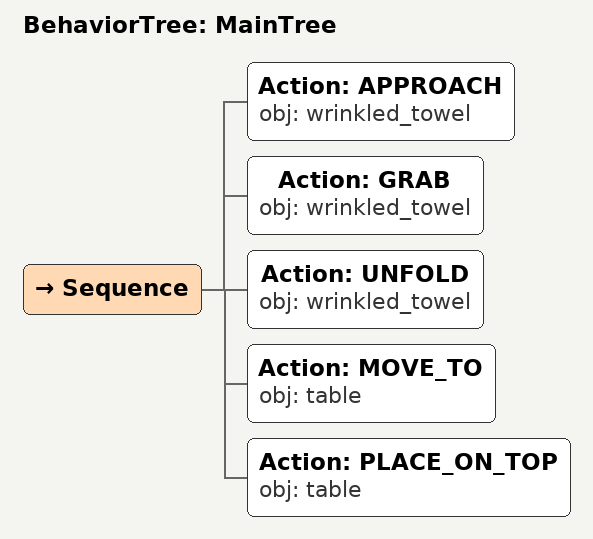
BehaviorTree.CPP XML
<root main_tree_to_execute="MainTree">
  <BehaviorTree ID="MainTree">
    <Sequence>
      <!-- Approach wrinkled_towel -->
      <Action ID="APPROACH" obj="wrinkled_towel" />
      <!-- Grab wrinkled_towel -->
      <Action ID="GRAB" obj="wrinkled_towel" />
      <!-- Unfold wrinkled_towel -->
      <Action ID="UNFOLD" obj="wrinkled_towel" />
      <!-- Move to table -->
      <Action ID="MOVE_TO" obj="table" />
      <!-- Place on table -->
      <Action ID="PLACE_ON_TOP" obj="table" />
    </Sequence>
  </BehaviorTree>
</root>
